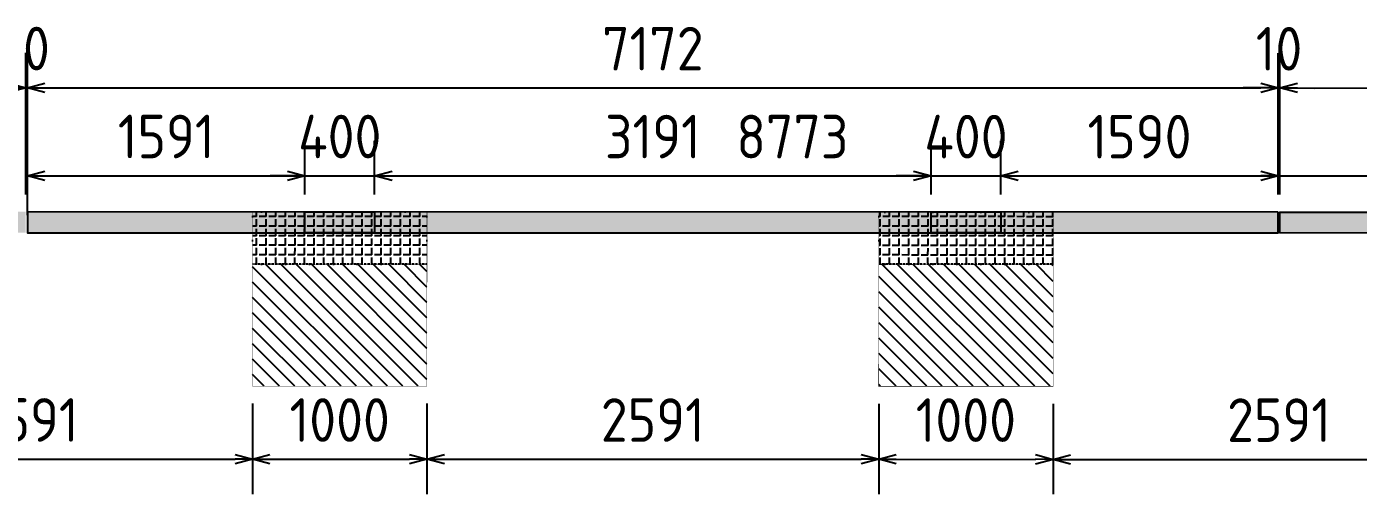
# Model space of a CAD drawing. Header units: centimetres. Extents: x -6122352 to 6876996, y -1694241 to 2592194.
# Drawn here: x 3308152 to 3315789, y 57751 to 60434 of the extents above; entities that cross this region are included whole.
import ezdxf

# ---------------------------------------------------------------- set-up
doc = ezdxf.new("R2010")
doc.units = ezdxf.units.CM
doc.header["$MEASUREMENT"] = 0
doc.header["$PDMODE"] = 66
doc.header["$PDSIZE"] = 100
doc.linetypes.add('CENTER', pattern=[2, 1.25, -0.25, 0.25, -0.25])
doc.linetypes.add('DASHED2', pattern=[0.375, 0.25, -0.125])
doc.layers.get('Defpoints').update_dxf_attribs({"color": 255, "linetype": 'CENTER'})
for name, color, linetype in [('@MI-FOOTINGS', 7, 'Continuous'), ('@MI-TYPE-01', 30, 'Continuous'), ('@MI-TYPE-02', 6, 'Continuous')]:
    doc.layers.add(name, color=color, linetype=linetype)
doc.styles.add('Schueco-BEMSTIL', font='isocpeur.ttf', dxfattribs={"width": 0.9})
doc.dimstyles.new('MI- JWC-TXT-2.5 MM', dxfattribs={"dimscale": 1.5, "dimtxt": 2.5, "dimasz": 1, "dimexe": 2, "dimexo": 1, "dimgap": 1, "dimtad": 1, "dimdec": 0, "dimdsep": 46, "dimtxsty": 'Schueco-BEMSTIL', "dimblk": 'OPEN30', "dimcen": 0, "dimdle": 2, "dimclrd": 140, "dimclre": 8, "dimclrt": 40, "dimadec": 0, "dimazin": 2, "dimtfac": 1, "dimtdec": 0, "dimtix": 1, "dimtmove": 2, "dimatfit": 3, "dimldrblk": 'OPEN', "dimfxl": 2, "dimlwd": -1, "dimlwe": -1, "dimarcsym": 0})

# ---------------------------------------------------------------- blocks, each defined once
blk = doc.blocks.new('RCC COPING')
at = {"layer": '@MI-TYPE-01', "transparency": 33554679}
h = blk.add_hatch(color=8, dxfattribs=at)
h.dxf.hatch_style = 1
h.paths.add_polyline_path([(60, 200), (-60, 200), (-60, -200), (60, -200)])
at = {"layer": '@MI-TYPE-01', "color": 30}
blk.add_lwpolyline([(-60, 200), (60, 200), (60, -200), (-60, -200)], close=True, dxfattribs=at)
blk = doc.blocks.new('31309MM')
at = {"layer": '@MI-TYPE-01', "transparency": 33554679}
h = blk.add_hatch(color=30, dxfattribs=at)
h.dxf.hatch_style = 1
h.paths.add_polyline_path([(0, 120), (5581.9, 120), (5581.9, 0), (0, 0)])
h.paths.add_polyline_path([(5591.9, 0), (12764, 0), (12764, 120), (5591.9, 120)])
h.paths.add_polyline_path([(12774, 120), (18355.6, 120), (18355.6, -0.2), (12774, -0.2)])
h.paths.add_polyline_path([(18365.7, -0.2), (23537.4, -0.2), (23537.4, 120), (18365.7, 120)])
h.paths.add_polyline_path([(23547.4, 120), (30719.5, 120), (30719.5, 0), (23547.4, 0)])
h.paths.add_polyline_path([(30729.5, 0), (36309.3, 0), (36309.3, 120), (30729.5, 120)])
at = {"layer": '@MI-TYPE-01', "color": 30}
for points in [[(0, 120), (5581.9, 120), (5581.9, 0), (0, 0)], [(5591.9, 0), (12764, 0), (12764, 120), (5591.9, 120)]]:
    blk.add_lwpolyline(points, close=True, dxfattribs=at)
at = {"layer": '@MI-TYPE-01', "color": 240, "true_color": 0xed1f24, "rotation": 89.95700707059105}
for p in [(7382.4, 60), (10973.2, 60)]:
    blk.add_blockref('RCC COPING', p, dxfattribs=at)
blk = doc.blocks.new('A$Ceca04276')
at = {"layer": '@MI-TYPE-01', "color": 30, "rotation": 89.98971944707202}
blk.add_blockref('31309MM', (0.5, 9.9), dxfattribs=at)
blk = doc.blocks.new('T1-FOOTING')
at = {"transparency": 33554679}
h = blk.add_hatch(dxfattribs=at)
h.set_pattern_fill('ANGLE', color=256, scale=500)
h.set_pattern_definition([(0, (0, 0), (0, 137.5), [100, -37.5]), (90, (0, 0), (-137.5, 8e-15), [100, -37.5])])
h.paths.add_polyline_path([(-500, -300), (500, -300), (500, 0), (-500, 0)])
h.paths.add_polyline_path([(-499.75, -299.75), (499.75, -299.75), (499.75, -0.25), (-499.75, -0.25)], flags=16)
h = blk.add_hatch(dxfattribs=at)
h.set_pattern_fill('ANGLE', color=8, scale=200)
h.set_pattern_definition([(0, (0, 0), (0, 55), [40, -15]), (90, (0, 0), (-55, 3e-15), [40, -15])])
h.paths.add_polyline_path([(500, -300), (500, 0), (-500, 0), (-500, -300)])
h = blk.add_hatch(dxfattribs=at)
h.set_pattern_fill('ANSI31', color=8, scale=500)
h.paths.add_polyline_path([(500, -1000), (500, -300), (-500, -300), (-500, -1000)])
at = {"layer": '@MI-TYPE-01', "color": 240, "linetype": 'DASHED2', "true_color": 0xed1f24}
blk.add_line((-500, -300), (500, -300), dxfattribs=at)
at = {"layer": '@MI-TYPE-01', "color": 240, "true_color": 0xed1f24, "const_width": 2.5}
blk.add_lwpolyline([(-500, 0), (500, 0), (500, -1000), (-500, -1000)], close=True, dxfattribs=at)
blk = doc.blocks.new('_Open30')
at = {"color": 0, "linetype": 'ByBlock', "lineweight": -2}
for p, q in [((-1, 0.268), (0, 0)), ((0, 0), (-1, -0.268)), ((0, 0), (-1, 0))]:
    blk.add_line(p, q, dxfattribs=at)
blk = doc.blocks.new('*D1381')
at = {"layer": '@MI-TYPE-02', "color": 140, "transparency": 16777216}
for p, q in [((708.3, 18719), (708.3, 18819)), ((708.3, 18619), (708.3, 18609)), ((708.3, 18509), (708.4, 18409))]:
    blk.add_line(p, q, dxfattribs=at)
at = {"layer": '@MI-TYPE-02', "color": 8, "transparency": 16777216}
for p, q in [((96.9, 18608.9), (908.3, 18609.1)), ((97, 18618.9), (908.3, 18619.1))]:
    blk.add_line(p, q, dxfattribs=at)
at = {"layer": 'Defpoints', "color": 0, "transparency": 16777216}
for p in [(-3.1, 18608.9), (-3, 18618.9), (708.3, 18609)]:
    blk.add_point(p, dxfattribs=at)
at = {"layer": '@MI-TYPE-02', "color": 140, "transparency": 16777216, "xscale": 100, "yscale": 100, "zscale": 100}
for p, rotation in [((708.3, 18619), 270.0102658210683), ((708.3, 18609), 90.01026582106833)]:
    blk.add_blockref('_Open30', p, dxfattribs=dict(at, rotation=rotation))
at = {"layer": '@MI-TYPE-02', "color": 40, "transparency": 16777216, "insert": (933.3, 18614.1), "char_height": 250, "attachment_point": 5, "rotation": 270.01027, "style": 'Schueco-BEMSTIL'}
blk.add_mtext('10', dxfattribs=at)
blk = doc.blocks.new('_Open')
at = {"color": 0, "linetype": 'ByBlock', "lineweight": -2}
for p, q in [((-1, 0.2), (0, 0)), ((-1, -0.2), (0, 0)), ((0, 0), (-1, 0))]:
    blk.add_line(p, q, dxfattribs=at)
blk = doc.blocks.new('*D1382')
at = {"layer": '@MI-TYPE-02', "color": 8, "transparency": 16777216}
for p, q in [((96.9, 18608.9), (908.3, 18609.1)), ((98.1, 11436.8), (909.6, 11437))]:
    blk.add_line(p, q, dxfattribs=at)
at = {"layer": '@MI-TYPE-02', "color": 140, "transparency": 16777216}
blk.add_line((708.3, 18509), (709.6, 11536.9), dxfattribs=at)
at = {"layer": 'Defpoints', "color": 0, "transparency": 16777216}
for p in [(-3.1, 18608.9), (-1.9, 11436.8), (709.6, 11436.9)]:
    blk.add_point(p, dxfattribs=at)
at = {"layer": '@MI-TYPE-02', "color": 140, "transparency": 16777216, "xscale": 100, "yscale": 100, "zscale": 100}
for p, rotation in [((708.3, 18609), 90.01026582106833), ((709.6, 11436.9), 270.0102658210683)]:
    blk.add_blockref('_Open30', p, dxfattribs=dict(at, rotation=rotation))
at = {"layer": '@MI-TYPE-02', "color": 40, "transparency": 16777216, "insert": (934, 15023), "char_height": 250, "attachment_point": 5, "rotation": 270.01027, "style": 'Schueco-BEMSTIL'}
blk.add_mtext('7172', dxfattribs=at)
blk = doc.blocks.new('*D1383')
at = {"layer": '@MI-TYPE-02', "color": 140, "transparency": 16777216}
for p, q in [((709.6, 11536.9), (709.6, 11636.9)), ((709.6, 11436.9), (709.6, 11426.9)), ((709.6, 11326.9), (709.6, 11226.9))]:
    blk.add_line(p, q, dxfattribs=at)
at = {"layer": '@MI-TYPE-02', "color": 8, "transparency": 16777216}
for p, q in [((98.1, 11436.8), (909.6, 11437)), ((98.1, 11426.8), (909.6, 11427))]:
    blk.add_line(p, q, dxfattribs=at)
at = {"layer": 'Defpoints', "color": 0, "transparency": 16777216}
for p in [(-1.9, 11436.8), (-1.9, 11426.8), (709.6, 11426.9)]:
    blk.add_point(p, dxfattribs=at)
at = {"layer": '@MI-TYPE-02', "color": 140, "transparency": 16777216, "xscale": 100, "yscale": 100, "zscale": 100}
for p, rotation in [((709.6, 11436.9), 270.0102658210683), ((709.6, 11426.9), 90.01026582106833)]:
    blk.add_blockref('_Open30', p, dxfattribs=dict(at, rotation=rotation))
at = {"layer": '@MI-TYPE-02', "color": 40, "transparency": 16777216, "insert": (934.6, 11432), "char_height": 250, "attachment_point": 5, "rotation": 270.01027, "style": 'Schueco-BEMSTIL'}
blk.add_mtext('10', dxfattribs=at)
blk = doc.blocks.new('*D1384')
at = {"layer": '@MI-TYPE-02', "color": 8, "transparency": 16777216}
for p, q in [((98.1, 11426.8), (909.6, 11427)), ((99.1, 5845), (910.6, 5845.1))]:
    blk.add_line(p, q, dxfattribs=at)
at = {"layer": '@MI-TYPE-02', "color": 140, "transparency": 16777216}
blk.add_line((709.6, 11326.9), (710.6, 5945.1), dxfattribs=at)
at = {"layer": 'Defpoints', "color": 0, "transparency": 16777216}
for p in [(-1.9, 11426.8), (-0.9, 5844.9), (710.6, 5845.1)]:
    blk.add_point(p, dxfattribs=at)
at = {"layer": '@MI-TYPE-02', "color": 140, "transparency": 16777216, "xscale": 100, "yscale": 100, "zscale": 100}
for p, rotation in [((709.6, 11426.9), 90.01026582106833), ((710.6, 5845.1), 270.0102658210683)]:
    blk.add_blockref('_Open30', p, dxfattribs=dict(at, rotation=rotation))
at = {"layer": '@MI-TYPE-02', "color": 40, "transparency": 16777216, "insert": (935.1, 8636), "char_height": 250, "attachment_point": 5, "rotation": 270.01027, "style": 'Schueco-BEMSTIL'}
blk.add_mtext('5582', dxfattribs=at)
blk = doc.blocks.new('*D1389')
at = {"layer": '@MI-TYPE-02', "color": 8, "transparency": 16777216}
for p, q in [((96.4, 18608.9), (404, 18609)), ((97.1, 17018.1), (404.3, 17018.2))]:
    blk.add_line(p, q, dxfattribs=at)
at = {"layer": '@MI-TYPE-02', "color": 140, "transparency": 16777216}
blk.add_line((204, 18509), (204.3, 17118.2), dxfattribs=at)
at = {"layer": 'Defpoints', "color": 0, "transparency": 16777216}
for p in [(-3.6, 18608.9), (-2.9, 17018.1), (204.3, 17018.2)]:
    blk.add_point(p, dxfattribs=at)
at = {"layer": '@MI-TYPE-02', "color": 140, "transparency": 16777216, "xscale": 100, "yscale": 100, "zscale": 100}
for p, rotation in [((204, 18609), 90.01026582106833), ((204.3, 17018.2), 270.0102658210683)]:
    blk.add_blockref('_Open30', p, dxfattribs=dict(at, rotation=rotation))
at = {"layer": '@MI-TYPE-02', "color": 40, "transparency": 16777216, "insert": (429.1, 17813.6), "char_height": 250, "attachment_point": 5, "rotation": 270.01027, "style": 'Schueco-BEMSTIL'}
blk.add_mtext('1591', dxfattribs=at)
blk = doc.blocks.new('*D1390')
at = {"layer": '@MI-TYPE-02', "color": 140, "transparency": 16777216}
for p, q in [((204.3, 17118.2), (204.2, 17218.2)), ((204.3, 17018.2), (204.3, 16618.2)), ((204.4, 16518.2), (204.4, 16418.2))]:
    blk.add_line(p, q, dxfattribs=at)
at = {"layer": '@MI-TYPE-02', "color": 8, "transparency": 16777216}
for p, q in [((97.1, 17018.1), (404.3, 17018.2)), ((97.1, 16618.1), (404.3, 16618.2))]:
    blk.add_line(p, q, dxfattribs=at)
at = {"layer": 'Defpoints', "color": 0, "transparency": 16777216}
for p in [(-2.9, 17018.1), (-2.9, 16618.1), (204.3, 16618.2)]:
    blk.add_point(p, dxfattribs=at)
at = {"layer": '@MI-TYPE-02', "color": 140, "transparency": 16777216, "xscale": 100, "yscale": 100, "zscale": 100}
for p, rotation in [((204.3, 17018.2), 270.0102658210683), ((204.3, 16618.2), 90.01026582106833)]:
    blk.add_blockref('_Open30', p, dxfattribs=dict(at, rotation=rotation))
at = {"layer": '@MI-TYPE-02', "color": 40, "transparency": 16777216, "insert": (429.3, 16818.2), "char_height": 250, "attachment_point": 5, "rotation": 270.01027, "style": 'Schueco-BEMSTIL'}
blk.add_mtext('400', dxfattribs=at)
blk = doc.blocks.new('*D1391')
at = {"layer": '@MI-TYPE-02', "color": 8, "transparency": 16777216}
for p, q in [((97.1, 16618.1), (404.3, 16618.2)), ((97.9, 13427.3), (404.9, 13427.4))]:
    blk.add_line(p, q, dxfattribs=at)
at = {"layer": '@MI-TYPE-02', "color": 140, "transparency": 16777216}
blk.add_line((204.4, 16518.2), (204.9, 13527.3), dxfattribs=at)
at = {"layer": 'Defpoints', "color": 0, "transparency": 16777216}
for p in [(-2.9, 16618.1), (-2.1, 13427.3), (204.9, 13427.3)]:
    blk.add_point(p, dxfattribs=at)
at = {"layer": '@MI-TYPE-02', "color": 140, "transparency": 16777216, "xscale": 100, "yscale": 100, "zscale": 100}
for p, rotation in [((204.3, 16618.2), 90.01026582106833), ((204.9, 13427.3), 270.0102658210683)]:
    blk.add_blockref('_Open30', p, dxfattribs=dict(at, rotation=rotation))
at = {"layer": '@MI-TYPE-02', "color": 40, "transparency": 16777216, "insert": (429.6, 15022.8), "char_height": 250, "attachment_point": 5, "rotation": 270.01027, "style": 'Schueco-BEMSTIL'}
blk.add_mtext('3191', dxfattribs=at)
blk = doc.blocks.new('*D1392')
at = {"layer": '@MI-TYPE-02', "color": 140, "transparency": 16777216}
for p, q in [((204.9, 13527.3), (204.9, 13627.3)), ((204.9, 13427.3), (205, 13027.3)), ((205, 12927.3), (205, 12827.3))]:
    blk.add_line(p, q, dxfattribs=at)
at = {"layer": '@MI-TYPE-02', "color": 8, "transparency": 16777216}
for p, q in [((97.9, 13427.3), (404.9, 13427.4)), ((97.7, 13027.3), (405, 13027.4))]:
    blk.add_line(p, q, dxfattribs=at)
at = {"layer": 'Defpoints', "color": 0, "transparency": 16777216}
for p in [(-2.1, 13427.3), (-2.3, 13027.3), (205, 13027.3)]:
    blk.add_point(p, dxfattribs=at)
at = {"layer": '@MI-TYPE-02', "color": 140, "transparency": 16777216, "xscale": 100, "yscale": 100, "zscale": 100}
for p, rotation in [((204.9, 13427.3), 270.0102658210683), ((205, 13027.3), 90.01026582106833)]:
    blk.add_blockref('_Open30', p, dxfattribs=dict(at, rotation=rotation))
at = {"layer": '@MI-TYPE-02', "color": 40, "transparency": 16777216, "insert": (430, 13227.4), "char_height": 250, "attachment_point": 5, "rotation": 270.01027, "style": 'Schueco-BEMSTIL'}
blk.add_mtext('400', dxfattribs=at)
blk = doc.blocks.new('*D1393')
at = {"layer": '@MI-TYPE-02', "color": 8, "transparency": 16777216}
for p, q in [((97.7, 13027.3), (405, 13027.4)), ((98.1, 11436.8), (405.3, 11436.9))]:
    blk.add_line(p, q, dxfattribs=at)
at = {"layer": '@MI-TYPE-02', "color": 140, "transparency": 16777216}
blk.add_line((205, 12927.3), (205.3, 11536.9), dxfattribs=at)
at = {"layer": 'Defpoints', "color": 0, "transparency": 16777216}
for p in [(-2.3, 13027.3), (-1.9, 11436.8), (205.3, 11436.9)]:
    blk.add_point(p, dxfattribs=at)
at = {"layer": '@MI-TYPE-02', "color": 140, "transparency": 16777216, "xscale": 100, "yscale": 100, "zscale": 100}
for p, rotation in [((205, 13027.3), 90.01026582106833), ((205.3, 11436.9), 270.0102658210683)]:
    blk.add_blockref('_Open30', p, dxfattribs=dict(at, rotation=rotation))
at = {"layer": '@MI-TYPE-02', "color": 40, "transparency": 16777216, "insert": (430.1, 12232.1), "char_height": 250, "attachment_point": 5, "rotation": 270.01027, "style": 'Schueco-BEMSTIL'}
blk.add_mtext('1590', dxfattribs=at)
blk = doc.blocks.new('*D1394')
at = {"layer": '@MI-TYPE-02', "color": 8, "transparency": 16777216}
for p, q in [((-23.1, 18608.9), (404, 18609)), ((98.4, 9836.2), (405.6, 9836.2))]:
    blk.add_line(p, q, dxfattribs=at)
at = {"layer": '@MI-TYPE-02', "color": 140, "transparency": 16777216}
blk.add_line((204, 18509), (205.5, 9936.2), dxfattribs=at)
at = {"layer": 'Defpoints', "color": 0, "transparency": 16777216}
for p in [(-123.1, 18608.9), (-1.6, 9836.2), (205.6, 9836.2)]:
    blk.add_point(p, dxfattribs=at)
at = {"layer": '@MI-TYPE-02', "color": 140, "transparency": 16777216, "xscale": 100, "yscale": 100, "zscale": 100}
for p, rotation in [((204, 18609), 90.01026582106833), ((205.6, 9836.2), 270.0102658210683)]:
    blk.add_blockref('_Open30', p, dxfattribs=dict(at, rotation=rotation))
at = {"layer": '@MI-TYPE-02', "color": 40, "transparency": 16777216, "insert": (429.8, 14222.6), "char_height": 250, "attachment_point": 5, "rotation": 270.01027, "style": 'Schueco-BEMSTIL'}
blk.add_mtext('8773', dxfattribs=at)
blk = doc.blocks.new('*D1416')
at = {"layer": '@MI-TYPE-02', "color": 8, "transparency": 16777216}
for p, q in [((-1102.1, 19909.3), (-1622.2, 19909.2)), ((-1102.9, 17317.9), (-1621.8, 17317.8))]:
    blk.add_line(p, q, dxfattribs=at)
at = {"layer": '@MI-TYPE-02', "color": 140, "transparency": 16777216}
blk.add_line((-1422.2, 19809.3), (-1421.8, 17417.9), dxfattribs=at)
at = {"layer": 'Defpoints', "color": 0, "transparency": 16777216}
for p in [(-1002.1, 19909.4), (-1421.8, 17317.9), (-1002.9, 17318)]:
    blk.add_point(p, dxfattribs=at)
at = {"layer": '@MI-TYPE-02', "color": 140, "transparency": 16777216, "xscale": 100, "yscale": 100, "zscale": 100}
for p, rotation in [((-1422.2, 19909.3), 90.01026582106819), ((-1421.8, 17317.9), 270.0102658210682)]:
    blk.add_blockref('_Open30', p, dxfattribs=dict(at, rotation=rotation))
at = {"layer": '@MI-TYPE-02', "color": 40, "transparency": 16777216, "insert": (-1197, 18613.6), "char_height": 250, "attachment_point": 5, "rotation": 270.01027, "style": 'Schueco-BEMSTIL'}
blk.add_mtext('2591', dxfattribs=at)
blk = doc.blocks.new('*D1417')
at = {"layer": '@MI-TYPE-02', "color": 8, "transparency": 16777216}
for p, q in [((-1102.9, 17317.9), (-1621.8, 17317.8)), ((-1102.7, 16317.9), (-1621.6, 16317.8))]:
    blk.add_line(p, q, dxfattribs=at)
at = {"layer": '@MI-TYPE-02', "color": 140, "transparency": 16777216}
blk.add_line((-1421.7, 17217.9), (-1421.6, 16417.9), dxfattribs=at)
at = {"layer": 'Defpoints', "color": 0, "transparency": 16777216}
for p in [(-1002.9, 17318), (-1421.6, 16317.9), (-1002.7, 16318)]:
    blk.add_point(p, dxfattribs=at)
at = {"layer": '@MI-TYPE-02', "color": 140, "transparency": 16777216, "xscale": 100, "yscale": 100, "zscale": 100}
for p, rotation in [((-1421.8, 17317.9), 90.01026582106819), ((-1421.6, 16317.9), 270.0102658210682)]:
    blk.add_blockref('_Open30', p, dxfattribs=dict(at, rotation=rotation))
at = {"layer": '@MI-TYPE-02', "color": 40, "transparency": 16777216, "insert": (-1196.7, 16817.9), "char_height": 250, "attachment_point": 5, "rotation": 270.01027, "style": 'Schueco-BEMSTIL'}
blk.add_mtext('1000', dxfattribs=at)
blk = doc.blocks.new('*D1418')
at = {"layer": '@MI-TYPE-02', "color": 8, "transparency": 16777216}
for p, q in [((-1102.7, 16317.9), (-1621.6, 16317.8)), ((-1102.3, 13727.1), (-1621.1, 13727))]:
    blk.add_line(p, q, dxfattribs=at)
at = {"layer": '@MI-TYPE-02', "color": 140, "transparency": 16777216}
blk.add_line((-1421.6, 16217.9), (-1421.1, 13827), dxfattribs=at)
at = {"layer": 'Defpoints', "color": 0, "transparency": 16777216}
for p in [(-1002.7, 16318), (-1421.1, 13727), (-1002.3, 13727.1)]:
    blk.add_point(p, dxfattribs=at)
at = {"layer": '@MI-TYPE-02', "color": 140, "transparency": 16777216, "xscale": 100, "yscale": 100, "zscale": 100}
for p, rotation in [((-1421.6, 16317.9), 90.01026582106819), ((-1421.1, 13727), 270.0102658210682)]:
    blk.add_blockref('_Open30', p, dxfattribs=dict(at, rotation=rotation))
at = {"layer": '@MI-TYPE-02', "color": 40, "transparency": 16777216, "insert": (-1196.3, 15022.5), "char_height": 250, "attachment_point": 5, "rotation": 270.01027, "style": 'Schueco-BEMSTIL'}
blk.add_mtext('2591', dxfattribs=at)
blk = doc.blocks.new('*D1419')
at = {"layer": '@MI-TYPE-02', "color": 8, "transparency": 16777216}
for p, q in [((-1102.3, 13727.1), (-1621.1, 13727)), ((-1102.1, 12727.1), (-1620.9, 12727))]:
    blk.add_line(p, q, dxfattribs=at)
at = {"layer": '@MI-TYPE-02', "color": 140, "transparency": 16777216}
blk.add_line((-1421.1, 13627), (-1421, 12827), dxfattribs=at)
at = {"layer": 'Defpoints', "color": 0, "transparency": 16777216}
for p in [(-1002.3, 13727.1), (-1420.9, 12727), (-1002.1, 12727.1)]:
    blk.add_point(p, dxfattribs=at)
at = {"layer": '@MI-TYPE-02', "color": 140, "transparency": 16777216, "xscale": 100, "yscale": 100, "zscale": 100}
for p, rotation in [((-1421.1, 13727), 90.01026582106819), ((-1420.9, 12727), 270.0102658210682)]:
    blk.add_blockref('_Open30', p, dxfattribs=dict(at, rotation=rotation))
at = {"layer": '@MI-TYPE-02', "color": 40, "transparency": 16777216, "insert": (-1196, 13227.1), "char_height": 250, "attachment_point": 5, "rotation": 270.01027, "style": 'Schueco-BEMSTIL'}
blk.add_mtext('1000', dxfattribs=at)
blk = doc.blocks.new('*D1420')
at = {"layer": '@MI-TYPE-02', "color": 8, "transparency": 16777216}
for p, q in [((-1102.1, 12727.1), (-1620.9, 12727)), ((-1100.3, 10136), (-1620.5, 10135.9))]:
    blk.add_line(p, q, dxfattribs=at)
at = {"layer": '@MI-TYPE-02', "color": 140, "transparency": 16777216}
blk.add_line((-1420.9, 12627), (-1420.5, 10235.9), dxfattribs=at)
at = {"layer": 'Defpoints', "color": 0, "transparency": 16777216}
for p in [(-1002.1, 12727.1), (-1420.5, 10135.9), (-1000.3, 10136)]:
    blk.add_point(p, dxfattribs=at)
at = {"layer": '@MI-TYPE-02', "color": 140, "transparency": 16777216, "xscale": 100, "yscale": 100, "zscale": 100}
for p, rotation in [((-1420.9, 12727), 90.01026582106819), ((-1420.5, 10135.9), 270.0102658210682)]:
    blk.add_blockref('_Open30', p, dxfattribs=dict(at, rotation=rotation))
at = {"layer": '@MI-TYPE-02', "color": 40, "transparency": 16777216, "insert": (-1195.7, 11431.5), "char_height": 250, "attachment_point": 5, "rotation": 270.01027, "style": 'Schueco-BEMSTIL'}
blk.add_mtext('2591', dxfattribs=at)
blk = doc.blocks.new('T1-PARTITON 2')
at = {"layer": '@MI-FOOTINGS', "color": 240, "true_color": 0xed1f24, "xscale": -1, "rotation": 270.0100462352146}
for p in [(-2.8, 16818.1), (-2.2, 13227.3)]:
    blk.add_blockref('T1-FOOTING', p, dxfattribs=at)
at = {"layer": '@MI-TYPE-02', "rotation": 0.02048826124247522}
blk.add_blockref('A$Ceca04276', (-1.3, 5835), dxfattribs=at)
at = {"layer": '@MI-TYPE-02'}
for base, p1, p2, picture, middle in [((-1421.8, 17317.9), (-1002.1, 19909.4), (-1002.9, 17318), '*D1416', (-1197, 18613.6)), ((708.3, 18609), (-3, 18618.9), (-3.1, 18608.9), '*D1381', (933.3, 18614.1)), ((205.6, 9836.2), (-123.1, 18608.9), (-1.6, 9836.2), '*D1394', (429.8, 14222.6)), ((204.3, 17018.2), (-3.6, 18608.9), (-2.9, 17018.1), '*D1389', (429.1, 17813.6)), ((709.6, 11436.9), (-3.1, 18608.9), (-1.9, 11436.8), '*D1382', (934, 15023)), ((-1421.6, 16317.9), (-1002.9, 17318), (-1002.7, 16318), '*D1417', (-1196.7, 16817.9)), ((204.3, 16618.2), (-2.9, 17018.1), (-2.9, 16618.1), '*D1390', (429.3, 16818.2)), ((204.9, 13427.3), (-2.9, 16618.1), (-2.1, 13427.3), '*D1391', (429.6, 15022.8)), ((-1421.1, 13727), (-1002.7, 16318), (-1002.3, 13727.1), '*D1418', (-1196.3, 15022.5)), ((-1420.9, 12727), (-1002.3, 13727.1), (-1002.1, 12727.1), '*D1419', (-1196, 13227.1)), ((205, 13027.3), (-2.1, 13427.3), (-2.3, 13027.3), '*D1392', (430, 13227.4)), ((205.2775, 11436.8518), (-2.2917, 13027.2867), (-1.8583, 11436.8147), '*D1393', (430.135, 12232.1281)), ((-1420.5, 10135.9), (-1002.1, 12727.1), (-1000.3, 10136), '*D1420', (-1195.7, 11431.5)), ((709.6, 11426.9), (-1.9, 11436.8), (-1.9, 11426.8), '*D1383', (934.6, 11432)), ((710.6, 5845.1), (-1.9, 11426.8), (-0.9, 5844.9), '*D1384', (935.1, 8636))]:
    dim = blk.add_linear_dim(base=base, p1=p1, p2=p2, angle=90.01027, dimstyle='MI- JWC-TXT-2.5 MM', dxfattribs=at)
    dim.commit()
    dim.dimension.update_dxf_attribs({"geometry": picture, "text_midpoint": middle})

msp = doc.modelspace()

# ---------------------------------------------------------------- block references
at = {"layer": '@MI-TYPE-01', "rotation": 89.97947632690754}
msp.add_blockref('T1-PARTITON 2', (3326765.68263, 59368.43916), dxfattribs=at)

doc.saveas('drawing.dxf')
